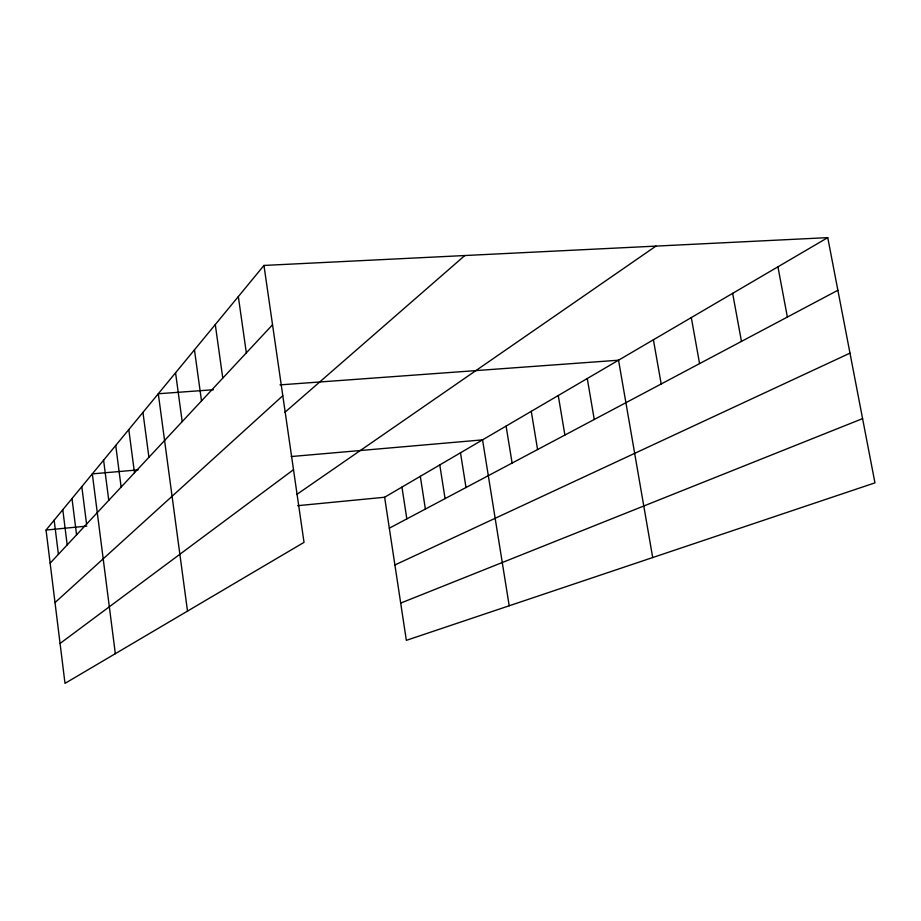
<?xml version="1.0" encoding="UTF-8"?>
<svg xmlns="http://www.w3.org/2000/svg" width="921" height="921" viewBox="0 0 921 921"><rect width="100%" height="100%" fill="white"/><g stroke="black" fill="none" stroke-linecap="round" stroke-linejoin="round"><path stroke-width="1.38" d="M263.959 265.444L304.022 542.365L65 683.37L46.05 530.059L263.959 265.444L827.749 237.63L874.95 482.857L406.345 640.337L384.621 497.248L827.749 237.63M50.148 563.168L272.547 324.768M55.018 602.576L282.805 395.708M284.946 412.274L464.829 255.531M60.072 643.445L293.511 469.687M296.723 494.485L655.948 246.103M389.318 528.182L837.88 290.265M394.902 564.964L849.979 353.146M400.693 603.094L862.586 418.618M46.05 530.059L86.781 526.11M297.633 505.687L384.621 497.248M138.058 469.894L92.319 473.878L115.332 653.68M291.243 456.54L482.558 439.87L509.209 605.765M213.419 389.733L158.297 393.751L187.504 611.107M279.984 384.886L618.544 360.203L652.701 557.55M777.934 266.814L787.363 317.054M732.644 293.35L741.463 341.403M691.303 317.572L699.58 363.622M653.403 339.78L661.197 383.976M587.276 378.519L594.252 419.481M558.264 395.523L564.884 435.057M531.267 411.33L537.576 449.54M506.09 426.089L512.111 463.044M460.5 452.798L466.003 487.508M439.789 464.932L445.073 498.606M420.31 476.341L425.375 509.048M401.947 487.094L406.829 518.891M238.332 296.574L246.333 352.87M215.284 324.549L222.778 378.117M194.458 349.842L201.503 400.923M175.554 372.798L182.197 421.622M142.951 412.401L148.914 457.3M128.802 429.577L134.478 472.772M115.724 445.453L121.135 487.071M103.589 460.189L108.77 500.322M81.808 486.633L86.574 524.13M71.988 498.56L76.57 534.848M62.789 509.727L67.198 544.898M54.166 520.204L58.403 554.315"/></g></svg>
